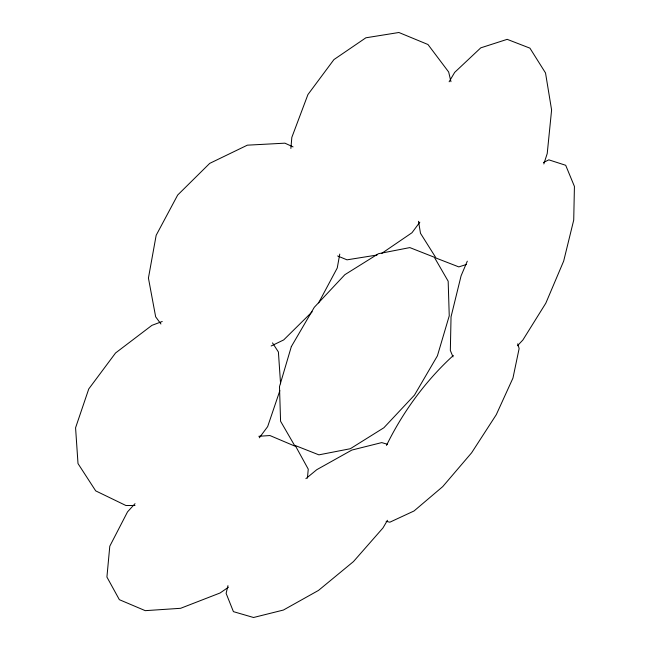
<?xml version="1.0" encoding="UTF-8"?>
<svg xmlns="http://www.w3.org/2000/svg" width="650" height="650" viewBox="0 0 650 650"><rect width="100%" height="100%" fill="white"/><g stroke="black" fill="none" stroke-linecap="round" stroke-linejoin="round"><path stroke-width="0.97" d="M290.883 148.436L291.826 137.394L307.929 94.567L333.929 59.589L365.877 37.797L398.897 32.5L427.968 44.509L448.663 71.996L450.954 81.689M307.426 478.116L308.254 469.154L295.807 446.517L269.921 435.541L258.806 436.28M339.763 254.077L337.244 267.995L318.598 302.9M227.947 585.658L226.119 593.361L233.415 611.642L253.541 617.5L283.416 610.041L318.5 590.411L353.454 561.592L382.956 527.962L387.473 520.276M543.847 163.938L547.227 153.53L551.598 109.964L545.521 72.954L529.929 48.157L507.187 39.341L480.764 47.848L454.683 72.377L449.118 81.794M279.874 390.626L267.654 426.619L259.309 437.816M467.301 261.17L461.086 275.819L451.043 316.818L450.336 350.447L452.993 356.882M386.49 445.429C402.902 411.856 425.709 380.656 453.343 355.469M419.835 222.178L411.97 232.749L381.664 253.427M135.037 503.669L127.554 511.826L109.793 546.195L106.917 577.046L119.364 599.682L145.251 610.659L180.619 608.303L220.098 592.979L228.451 587.21M517.424 345.776L522.876 340.007L545.821 303.176L563.68 261.056L573.722 220.066L574.429 186.428L565.695 165.287L548.836 159.843L543.457 162.508M312.171 311.789L283.701 339.918L271.148 345.995M305.89 478.66L316.769 469.69L351.853 450.06L381.729 442.601L387.481 444.275M162.232 321.49L151.913 325.349L115.562 352.974L88.757 388.944L75.571 427.781L78.008 463.572L95.696 490.872L125.946 505.521L134.997 505.464M466.367 264.477L458.819 266.906L436.077 258.082L420.485 233.285L418.511 221.284M377.024 255.028L347.011 259.838L337.626 255.962M386.116 521.332L389.87 522.194L414.026 510.981L442.731 486.614L471.616 452.798L496.275 414.692L512.956 378.081L519.131 348.554L517.733 343.826M293.077 146.9L284.919 143.171L247.357 145.169L209.698 163.386L177.678 195.041L156.162 235.308L148.428 278.07L155.659 316.81L160.932 324.009M272.512 342.891L278.403 351.991L280.572 383.809M291.33 346.604L279.492 386.612L280.572 421.233L294.418 445.193L318.906 454.854L350.317 448.727L383.874 427.765L414.456 395.143L437.409 355.834L449.247 315.827L448.167 281.206L434.322 257.246L409.833 247.593L378.422 253.719L344.866 274.682L314.283 307.304L291.33 346.604"/></g></svg>
